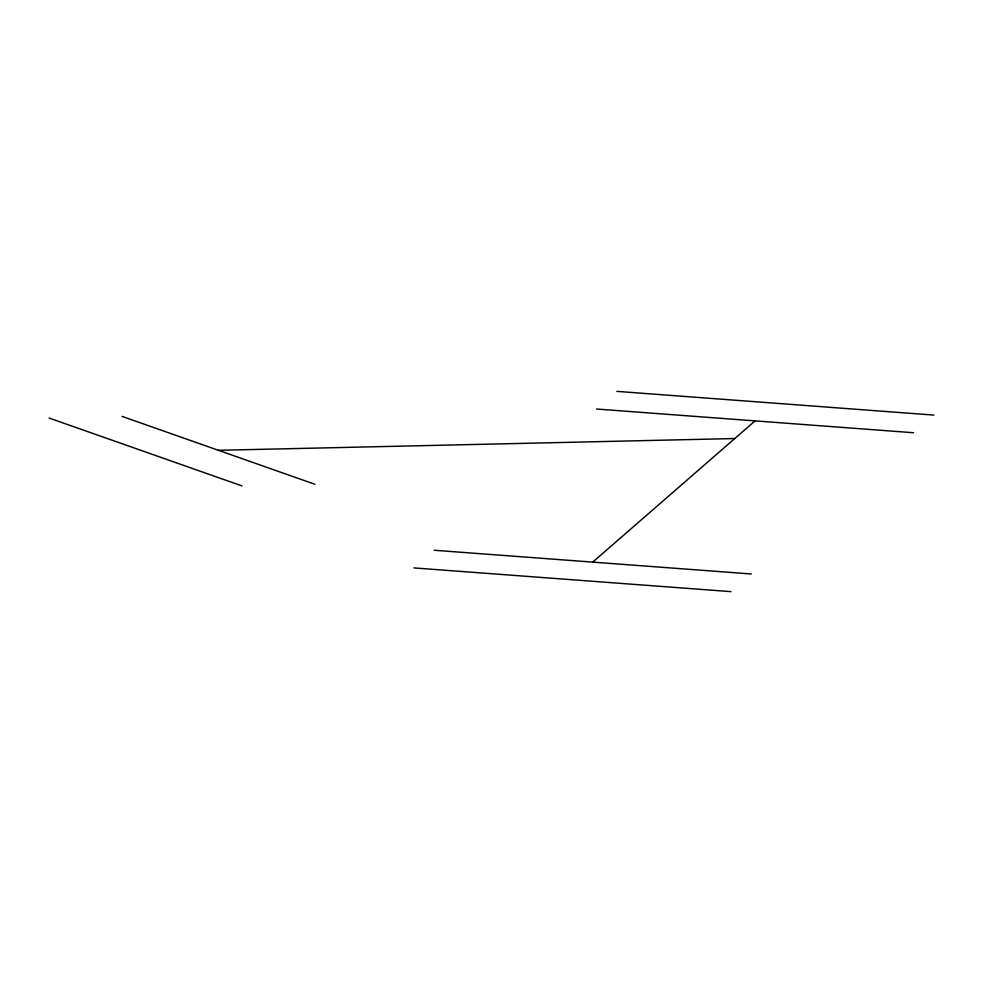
<?xml version="1.0" encoding="UTF-8"?>
<svg xmlns="http://www.w3.org/2000/svg" width="983" height="983" viewBox="0 0 983 983"><rect width="100%" height="100%" fill="white"/><g stroke="black" fill="none" stroke-linecap="round" stroke-linejoin="round"><path stroke-width="1.47" d="M592.737 562.116L755.055 420.884M218.447 450.312L734.768 438.541M616.845 391.369L933.85 415.084M596.558 409.026L913.563 432.741M434.24 550.259L751.245 573.974M413.954 567.916L730.959 591.631M122.039 416.387L314.855 484.25M49.15 418.058L241.965 485.909"/></g></svg>
